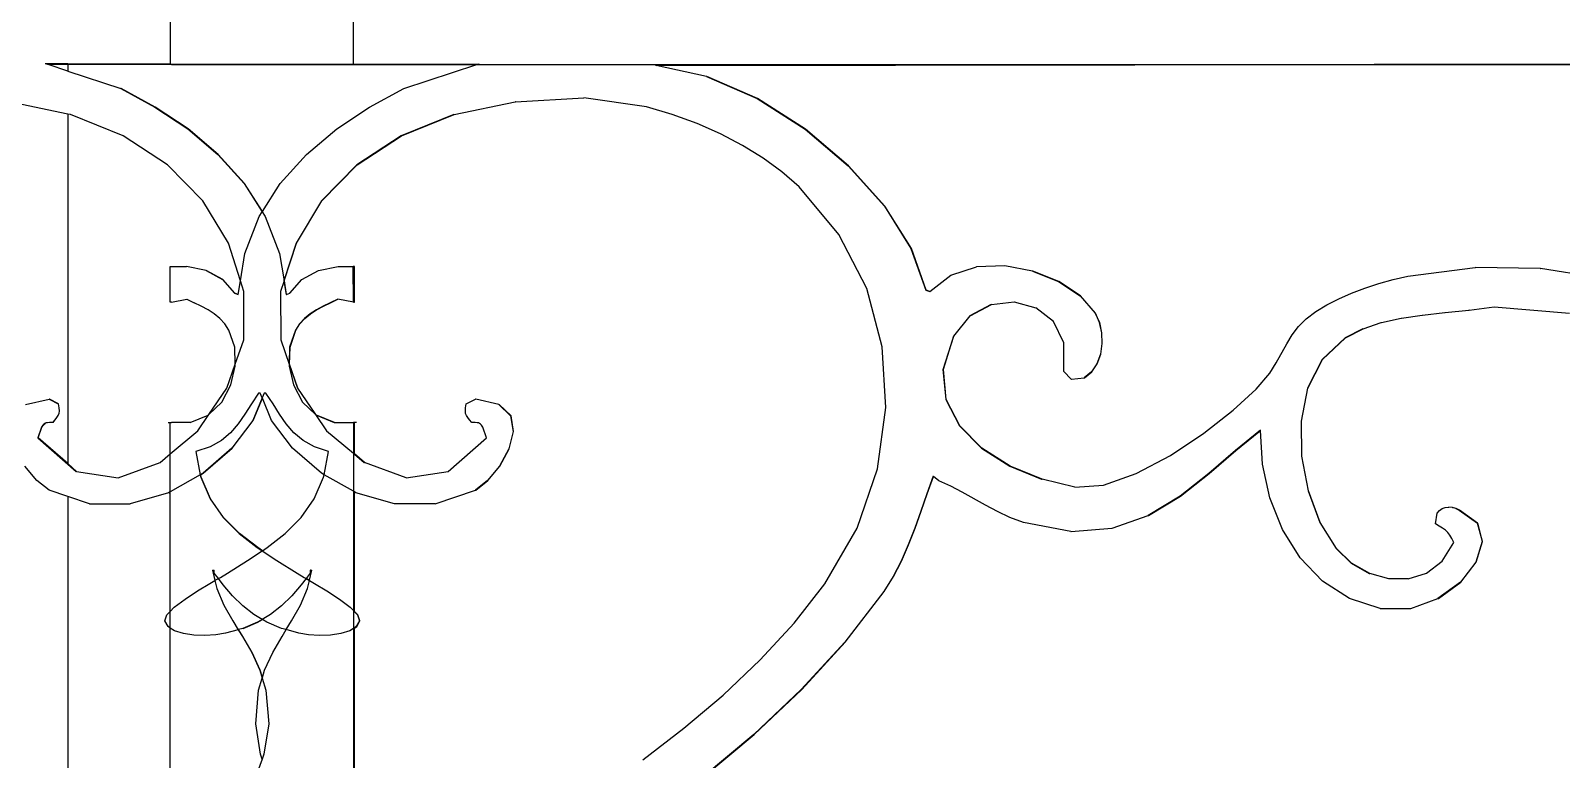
# Model space of a CAD drawing. Header units: inches. Extents: x -2812 to 9774, y -15726 to -746.
# Drawn here: x 3468.53 to 3489.17, y -9211.46 to -9201.64 of the extents above; entities that cross this region are included whole.
import ezdxf

# ---------------------------------------------------------------- set-up
doc = ezdxf.new("R2010")
doc.units = ezdxf.units.IN
doc.header["$LTSCALE"] = 17
doc.header["$MEASUREMENT"] = 0
doc.layers.add('OUTLINE', color=1, linetype='Continuous', lineweight=25)

# ---------------------------------------------------------------- blocks, each defined once
blk = doc.blocks.new('fddd')
for p, q in [((-426.08, -3264.215), (-426.08, -3265.049)), ((-423.612, -3265.049), (-423.612, -3264.215)), ((-427.761, -3265.045), (-427.766, -3265.045)), ((-427.734, -3265.055), (-427.761, -3265.045)), ((-427.464, -3265.045), (-427.761, -3265.045)), ((-427.729, -3265.055), (-427.734, -3265.055)), ((-427.464, -3265.142), (-427.729, -3265.055)), ((-427.464, -3265.055), (-427.729, -3265.055)), ((-427.464, -3265.045), (-427.464, -3265.055)), ((-426.08, -3265.049), (-427.464, -3265.045)), ((-427.464, -3265.055), (-427.464, -3265.142)), ((-426.08, -3265.055), (-427.464, -3265.055)), ((-427.464, -3265.142), (-426.749, -3265.376)), ((-426.08, -3265.049), (-426.08, -3265.055)), ((-424.839, -3265.052), (-426.08, -3265.049)), ((-426.065, -3265.055), (-426.08, -3265.055)), ((-426.065, -3265.055), (-424.839, -3265.052)), ((-426.065, -3265.055), (-423.612, -3265.055)), ((-423.612, -3265.049), (-424.839, -3265.052)), ((-423.612, -3265.055), (-424.839, -3265.052)), ((-423.612, -3265.049), (-423.598, -3265.049)), ((-423.612, -3265.055), (-423.612, -3265.049)), ((-423.612, -3265.055), (-423.598, -3265.055)), ((-423.598, -3265.049), (-421.917, -3265.045)), ((-423.598, -3265.049), (-423.598, -3265.055)), ((-423.598, -3265.055), (-421.949, -3265.055)), ((-422.933, -3265.376), (-421.949, -3265.055)), ((-421.949, -3265.055), (-421.917, -3265.045)), ((-421.949, -3265.055), (-409.847, -3265.055)), ((-419.531, -3265.065), (-419.536, -3265.065)), ((-419.531, -3265.065), (-409.847, -3265.055)), ((-418.85, -3265.217), (-419.531, -3265.065)), ((-409.842, -3265.055), (-409.847, -3265.055)), ((-400.474, -3265.045), (-409.842, -3265.055)), ((-409.842, -3265.055), (-400.474, -3265.055)), ((-426.749, -3265.376), (-426.288, -3265.627)), ((-426.744, -3265.376), (-426.749, -3265.376)), ((-426.283, -3265.627), (-426.744, -3265.376)), ((-423.394, -3265.627), (-422.933, -3265.376)), ((-418.85, -3265.217), (-418.846, -3265.217)), ((-418.85, -3265.217), (-418.168, -3265.513)), ((-418.163, -3265.513), (-418.846, -3265.217)), ((-427.464, -3265.721), (-428.251, -3265.555)), ((-422.251, -3265.729), (-421.431, -3265.555)), ((-421.427, -3265.555), (-421.431, -3265.555)), ((-421.427, -3265.555), (-420.503, -3265.501)), ((-419.66, -3265.625), (-420.503, -3265.501)), ((-418.168, -3265.513), (-418.163, -3265.513)), ((-418.168, -3265.513), (-417.521, -3265.924)), ((-417.516, -3265.924), (-418.163, -3265.513)), ((-427.464, -3265.721), (-427.464, -3270.432)), ((-427.427, -3265.729), (-427.464, -3265.721)), ((-426.714, -3266.014), (-427.427, -3265.729)), ((-426.288, -3265.627), (-425.845, -3265.922)), ((-426.283, -3265.627), (-426.288, -3265.627)), ((-425.84, -3265.922), (-426.283, -3265.627)), ((-423.837, -3265.922), (-423.394, -3265.627)), ((-422.255, -3265.729), (-422.969, -3266.014)), ((-422.964, -3266.014), (-422.251, -3265.729)), ((-422.255, -3265.729), (-422.251, -3265.729)), ((-419.311, -3265.727), (-419.66, -3265.625)), ((-418.978, -3265.847), (-419.311, -3265.727)), ((-426.117, -3266.404), (-426.714, -3266.014)), ((-425.845, -3265.922), (-425.438, -3266.265)), ((-425.84, -3265.922), (-425.845, -3265.922)), ((-425.433, -3266.265), (-425.84, -3265.922)), ((-424.245, -3266.265), (-423.837, -3265.922)), ((-422.969, -3266.014), (-423.566, -3266.404)), ((-423.561, -3266.404), (-422.964, -3266.014)), ((-422.969, -3266.014), (-422.964, -3266.014)), ((-418.662, -3265.986), (-418.978, -3265.847)), ((-418.364, -3266.143), (-418.662, -3265.986)), ((-417.521, -3265.924), (-417.516, -3265.924)), ((-417.521, -3265.924), (-416.938, -3266.417)), ((-416.934, -3266.417), (-417.516, -3265.924)), ((-418.088, -3266.315), (-418.364, -3266.143)), ((-425.642, -3266.889), (-426.117, -3266.404)), ((-425.438, -3266.265), (-425.084, -3266.657)), ((-425.433, -3266.265), (-425.438, -3266.265)), ((-425.079, -3266.657), (-425.433, -3266.265)), ((-424.599, -3266.657), (-424.245, -3266.265)), ((-423.566, -3266.404), (-424.04, -3266.889)), ((-424.035, -3266.889), (-423.561, -3266.404)), ((-423.566, -3266.404), (-423.561, -3266.404)), ((-417.833, -3266.502), (-418.088, -3266.315)), ((-416.938, -3266.417), (-416.452, -3266.964)), ((-416.938, -3266.417), (-416.934, -3266.417)), ((-416.447, -3266.964), (-416.934, -3266.417)), ((-417.602, -3266.704), (-417.833, -3266.502)), ((-425.079, -3266.657), (-425.084, -3266.657)), ((-425.084, -3266.657), (-424.841, -3267.037)), ((-424.839, -3267.033), (-425.079, -3266.657)), ((-424.839, -3267.033), (-424.599, -3266.657)), ((-417.064, -3267.346), (-417.602, -3266.704)), ((-425.297, -3267.461), (-425.642, -3266.889)), ((-424.882, -3267.101), (-424.841, -3267.037)), ((-424.841, -3267.037), (-424.839, -3267.033)), ((-424.841, -3267.037), (-424.8, -3267.101)), ((-424.04, -3266.889), (-424.385, -3267.461)), ((-424.38, -3267.461), (-424.035, -3266.889)), ((-424.04, -3266.889), (-424.035, -3266.889)), ((-416.452, -3266.964), (-416.093, -3267.533)), ((-416.452, -3266.964), (-416.447, -3266.964)), ((-416.088, -3267.533), (-416.447, -3266.964)), ((-425.077, -3267.6), (-424.882, -3267.101)), ((-424.8, -3267.101), (-424.606, -3267.6)), ((-425.135, -3267.967), (-425.297, -3267.461)), ((-424.385, -3267.461), (-424.544, -3267.957)), ((-424.543, -3267.967), (-424.38, -3267.461)), ((-424.385, -3267.461), (-424.38, -3267.461)), ((-416.69, -3268.073), (-417.064, -3267.346)), ((-425.135, -3267.967), (-425.077, -3267.6)), ((-424.606, -3267.6), (-424.547, -3267.967)), ((-416.093, -3267.533), (-416.088, -3267.533)), ((-416.093, -3267.533), (-415.891, -3268.093)), ((-415.886, -3268.093), (-416.088, -3267.533)), ((-426.08, -3267.774), (-426.065, -3267.774)), ((-426.08, -3268.257), (-426.08, -3267.774)), ((-426.065, -3267.774), (-425.867, -3267.777)), ((-425.867, -3267.777), (-425.862, -3267.777)), ((-425.599, -3267.832), (-425.862, -3267.777)), ((-425.599, -3267.832), (-425.595, -3267.832)), ((-425.599, -3267.832), (-425.375, -3267.949)), ((-425.37, -3267.949), (-425.595, -3267.832)), ((-424.308, -3267.949), (-424.083, -3267.832)), ((-424.083, -3267.832), (-423.815, -3267.777)), ((-423.815, -3267.777), (-423.613, -3267.774)), ((-423.598, -3267.774), (-423.613, -3267.774)), ((-423.612, -3268.255), (-423.613, -3267.774)), ((-423.598, -3268.257), (-423.598, -3267.774)), ((-415.554, -3267.891), (-415.208, -3267.78)), ((-414.826, -3267.767), (-415.208, -3267.78)), ((-414.453, -3267.837), (-414.826, -3267.767)), ((-414.453, -3267.837), (-414.448, -3267.837)), ((-414.453, -3267.837), (-414.104, -3267.976)), ((-414.099, -3267.976), (-414.448, -3267.837)), ((-409.394, -3267.907), (-408.485, -3267.788)), ((-408.485, -3267.788), (-408.48, -3267.788)), ((-407.61, -3267.803), (-408.48, -3267.788)), ((-407.61, -3267.803), (-407.605, -3267.803)), ((-406.787, -3267.933), (-407.605, -3267.803)), ((-425.375, -3267.949), (-425.37, -3267.949)), ((-425.375, -3267.949), (-425.215, -3268.135)), ((-425.21, -3268.135), (-425.37, -3267.949)), ((-425.165, -3268.154), (-425.135, -3267.967)), ((-425.088, -3268.114), (-425.135, -3267.967)), ((-424.547, -3267.967), (-424.595, -3268.114)), ((-424.544, -3267.957), (-424.547, -3267.967)), ((-424.547, -3267.967), (-424.517, -3268.155)), ((-424.543, -3267.967), (-424.544, -3267.957)), ((-424.513, -3268.154), (-424.543, -3267.967)), ((-424.468, -3268.135), (-424.308, -3267.949)), ((-416.48, -3268.859), (-416.69, -3268.073)), ((-415.84, -3268.113), (-415.554, -3267.891)), ((-414.104, -3267.976), (-414.099, -3267.976)), ((-414.104, -3267.976), (-413.813, -3268.17)), ((-413.808, -3268.17), (-414.099, -3267.976)), ((-410.153, -3268.136), (-409.973, -3268.067)), ((-409.973, -3268.067), (-409.785, -3268.006)), ((-409.785, -3268.006), (-409.591, -3267.952)), ((-409.591, -3267.952), (-409.394, -3267.907)), ((-426.065, -3268.255), (-426.08, -3268.257)), ((-426.065, -3268.255), (-425.859, -3268.218)), ((-425.859, -3268.218), (-425.759, -3268.265)), ((-425.662, -3268.312), (-425.759, -3268.265)), ((-425.215, -3268.135), (-425.21, -3268.135)), ((-425.215, -3268.135), (-425.165, -3268.155)), ((-425.165, -3268.154), (-425.21, -3268.135)), ((-425.165, -3268.155), (-425.165, -3268.154)), ((-425.09, -3268.765), (-425.088, -3268.114)), ((-424.595, -3268.114), (-424.592, -3268.765)), ((-424.517, -3268.155), (-424.513, -3268.154)), ((-424.513, -3268.154), (-424.468, -3268.135)), ((-423.924, -3268.265), (-424.02, -3268.312)), ((-424.016, -3268.312), (-423.919, -3268.265)), ((-423.823, -3268.218), (-423.924, -3268.265)), ((-423.919, -3268.265), (-423.924, -3268.265)), ((-423.919, -3268.265), (-423.82, -3268.218)), ((-423.82, -3268.218), (-423.823, -3268.218)), ((-423.612, -3268.255), (-423.82, -3268.218)), ((-423.612, -3268.255), (-423.598, -3268.257)), ((-415.891, -3268.093), (-415.841, -3268.114)), ((-415.891, -3268.093), (-415.886, -3268.093)), ((-415.84, -3268.113), (-415.886, -3268.093)), ((-415.841, -3268.114), (-415.84, -3268.113)), ((-415.013, -3268.289), (-415.298, -3268.441)), ((-415.294, -3268.441), (-415.008, -3268.289)), ((-415.013, -3268.289), (-415.008, -3268.289)), ((-415.008, -3268.289), (-414.703, -3268.254)), ((-414.703, -3268.254), (-414.41, -3268.332)), ((-413.813, -3268.17), (-413.808, -3268.17)), ((-413.813, -3268.17), (-413.609, -3268.404)), ((-413.605, -3268.404), (-413.808, -3268.17)), ((-410.634, -3268.384), (-410.485, -3268.294)), ((-410.485, -3268.294), (-410.324, -3268.212)), ((-410.324, -3268.212), (-410.153, -3268.136)), ((-425.571, -3268.362), (-425.662, -3268.312)), ((-425.487, -3268.416), (-425.571, -3268.362)), ((-425.411, -3268.477), (-425.487, -3268.416)), ((-425.344, -3268.549), (-425.411, -3268.477)), ((-424.272, -3268.477), (-424.338, -3268.549)), ((-424.333, -3268.549), (-424.267, -3268.477)), ((-424.196, -3268.416), (-424.272, -3268.477)), ((-424.267, -3268.477), (-424.272, -3268.477)), ((-424.267, -3268.477), (-424.191, -3268.416)), ((-424.111, -3268.362), (-424.196, -3268.416)), ((-424.191, -3268.416), (-424.196, -3268.416)), ((-424.191, -3268.416), (-424.107, -3268.362)), ((-424.02, -3268.312), (-424.111, -3268.362)), ((-424.107, -3268.362), (-424.111, -3268.362)), ((-424.107, -3268.362), (-424.016, -3268.312)), ((-424.016, -3268.312), (-424.02, -3268.312)), ((-415.298, -3268.441), (-415.519, -3268.715)), ((-415.514, -3268.715), (-415.294, -3268.441)), ((-415.298, -3268.441), (-415.294, -3268.441)), ((-414.173, -3268.518), (-414.41, -3268.332)), ((-413.609, -3268.404), (-413.605, -3268.404)), ((-413.609, -3268.404), (-413.553, -3268.529)), ((-413.549, -3268.529), (-413.605, -3268.404)), ((-410.866, -3268.586), (-410.763, -3268.481)), ((-410.763, -3268.481), (-410.634, -3268.384)), ((-409.747, -3268.53), (-409.484, -3268.471)), ((-409.484, -3268.471), (-409.479, -3268.471)), ((-409.479, -3268.471), (-409.199, -3268.43)), ((-409.199, -3268.43), (-409.194, -3268.43)), ((-409.194, -3268.43), (-408.895, -3268.398)), ((-408.895, -3268.398), (-408.89, -3268.398)), ((-408.89, -3268.398), (-408.572, -3268.364)), ((-408.567, -3268.364), (-408.572, -3268.364)), ((-408.567, -3268.364), (-408.228, -3268.321)), ((-408.228, -3268.321), (-407.212, -3268.404)), ((-425.289, -3268.632), (-425.344, -3268.549)), ((-425.212, -3268.862), (-425.289, -3268.632)), ((-424.393, -3268.632), (-424.471, -3268.862)), ((-424.466, -3268.862), (-424.389, -3268.632)), ((-424.338, -3268.549), (-424.393, -3268.632)), ((-424.389, -3268.632), (-424.393, -3268.632)), ((-424.389, -3268.632), (-424.333, -3268.549)), ((-424.333, -3268.549), (-424.338, -3268.549)), ((-414.033, -3268.806), (-414.173, -3268.518)), ((-413.553, -3268.529), (-413.549, -3268.529)), ((-413.553, -3268.529), (-413.523, -3268.669)), ((-413.518, -3268.669), (-413.549, -3268.529)), ((-413.523, -3268.669), (-413.518, -3268.669)), ((-413.523, -3268.669), (-413.518, -3268.815)), ((-413.513, -3268.815), (-413.518, -3268.669)), ((-411.025, -3268.816), (-410.951, -3268.698)), ((-410.951, -3268.698), (-410.866, -3268.586)), ((-410.002, -3268.615), (-410.237, -3268.736)), ((-410.232, -3268.736), (-409.997, -3268.615)), ((-410.002, -3268.615), (-409.997, -3268.615)), ((-409.997, -3268.615), (-409.751, -3268.53)), ((-409.751, -3268.53), (-409.747, -3268.53)), ((-425.205, -3269.094), (-425.212, -3268.862)), ((-425.205, -3269.094), (-425.09, -3268.765)), ((-424.592, -3268.765), (-424.477, -3269.094)), ((-424.471, -3268.862), (-424.477, -3269.081)), ((-424.473, -3269.094), (-424.466, -3268.862)), ((-424.466, -3268.862), (-424.471, -3268.862)), ((-416.432, -3269.678), (-416.48, -3268.859)), ((-415.519, -3268.715), (-415.661, -3269.164)), ((-415.657, -3269.164), (-415.514, -3268.715)), ((-415.519, -3268.715), (-415.514, -3268.715)), ((-414.031, -3269.192), (-414.033, -3268.806)), ((-413.518, -3268.815), (-413.539, -3268.957)), ((-413.534, -3268.957), (-413.513, -3268.815)), ((-413.518, -3268.815), (-413.513, -3268.815)), ((-411.169, -3269.074), (-411.025, -3268.816)), ((-410.237, -3268.736), (-410.55, -3269.029)), ((-410.545, -3269.029), (-410.232, -3268.736)), ((-410.237, -3268.736), (-410.232, -3268.736)), ((-425.316, -3269.414), (-425.205, -3269.094)), ((-425.264, -3269.372), (-425.204, -3269.117)), ((-425.204, -3269.117), (-425.205, -3269.094)), ((-424.477, -3269.094), (-424.478, -3269.117)), ((-424.478, -3269.117), (-424.419, -3269.372)), ((-424.473, -3269.094), (-424.477, -3269.081)), ((-424.477, -3269.081), (-424.477, -3269.094)), ((-424.477, -3269.094), (-424.473, -3269.107)), ((-424.361, -3269.414), (-424.473, -3269.094)), ((-424.473, -3269.107), (-424.473, -3269.094)), ((-424.473, -3269.107), (-424.366, -3269.414)), ((-413.586, -3269.088), (-413.659, -3269.197)), ((-413.654, -3269.197), (-413.581, -3269.088)), ((-413.539, -3268.957), (-413.586, -3269.088)), ((-413.586, -3269.088), (-413.581, -3269.088)), ((-413.581, -3269.088), (-413.534, -3268.957)), ((-413.539, -3268.957), (-413.534, -3268.957)), ((-411.254, -3269.213), (-411.169, -3269.074)), ((-410.55, -3269.029), (-410.745, -3269.414)), ((-410.74, -3269.414), (-410.545, -3269.029)), ((-410.55, -3269.029), (-410.545, -3269.029)), ((-415.661, -3269.164), (-415.625, -3269.569)), ((-415.661, -3269.164), (-415.657, -3269.164)), ((-415.62, -3269.569), (-415.657, -3269.164)), ((-413.932, -3269.296), (-414.031, -3269.192)), ((-413.932, -3269.296), (-413.927, -3269.296)), ((-413.927, -3269.296), (-413.758, -3269.275)), ((-413.659, -3269.197), (-413.758, -3269.275)), ((-413.758, -3269.275), (-413.753, -3269.275)), ((-413.753, -3269.275), (-413.654, -3269.197)), ((-413.659, -3269.197), (-413.654, -3269.197)), ((-411.44, -3269.431), (-411.254, -3269.213)), ((-425.56, -3269.77), (-425.316, -3269.414)), ((-425.386, -3269.602), (-425.264, -3269.372)), ((-424.892, -3269.483), (-424.987, -3269.626)), ((-424.867, -3269.483), (-424.892, -3269.483)), ((-424.841, -3269.546), (-424.867, -3269.483)), ((-424.815, -3269.483), (-424.841, -3269.546)), ((-424.79, -3269.483), (-424.815, -3269.483)), ((-424.695, -3269.626), (-424.79, -3269.483)), ((-424.419, -3269.372), (-424.296, -3269.602)), ((-424.366, -3269.414), (-424.361, -3269.414)), ((-424.366, -3269.414), (-424.131, -3269.756)), ((-424.117, -3269.77), (-424.361, -3269.414)), ((-411.749, -3269.714), (-411.44, -3269.431)), ((-410.745, -3269.414), (-410.833, -3269.859)), ((-410.828, -3269.859), (-410.74, -3269.414)), ((-410.745, -3269.414), (-410.74, -3269.414)), ((-428.032, -3269.634), (-427.716, -3269.566)), ((-427.715, -3269.566), (-427.716, -3269.566)), ((-427.711, -3269.566), (-427.715, -3269.566)), ((-427.715, -3269.566), (-427.592, -3269.628)), ((-427.588, -3269.628), (-427.711, -3269.566)), ((-427.588, -3269.628), (-427.592, -3269.628)), ((-427.592, -3269.628), (-427.582, -3269.68)), ((-427.578, -3269.68), (-427.588, -3269.628)), ((-427.58, -3269.721), (-427.584, -3269.755)), ((-427.578, -3269.68), (-427.582, -3269.68)), ((-427.582, -3269.68), (-427.58, -3269.721)), ((-427.58, -3269.755), (-427.575, -3269.721)), ((-427.575, -3269.721), (-427.58, -3269.721)), ((-427.575, -3269.721), (-427.578, -3269.68)), ((-425.56, -3269.77), (-425.386, -3269.602)), ((-424.987, -3269.626), (-425.076, -3269.765)), ((-424.841, -3269.546), (-424.968, -3269.853)), ((-424.963, -3269.853), (-424.839, -3269.552)), ((-424.839, -3269.552), (-424.841, -3269.546)), ((-424.714, -3269.853), (-424.839, -3269.552)), ((-424.607, -3269.765), (-424.695, -3269.626)), ((-424.296, -3269.602), (-424.122, -3269.77)), ((-422.102, -3269.721), (-422.1, -3269.68)), ((-422.098, -3269.755), (-422.102, -3269.721)), ((-422.1, -3269.68), (-422.09, -3269.628)), ((-422.09, -3269.628), (-421.966, -3269.566)), ((-421.966, -3269.566), (-421.963, -3269.566)), ((-421.961, -3269.566), (-421.963, -3269.566)), ((-421.651, -3269.634), (-421.961, -3269.566)), ((-421.651, -3269.634), (-421.491, -3269.789)), ((-421.651, -3269.634), (-421.646, -3269.634)), ((-421.486, -3269.789), (-421.646, -3269.634)), ((-416.546, -3270.501), (-416.432, -3269.678)), ((-415.625, -3269.569), (-415.62, -3269.569)), ((-415.625, -3269.569), (-415.441, -3269.925)), ((-415.436, -3269.925), (-415.62, -3269.569)), ((-412.146, -3270.024), (-411.749, -3269.714)), ((-427.815, -3269.939), (-427.865, -3270.084)), ((-427.86, -3270.084), (-427.811, -3269.939)), ((-427.797, -3269.915), (-427.815, -3269.939)), ((-427.811, -3269.939), (-427.815, -3269.939)), ((-427.811, -3269.939), (-427.792, -3269.915)), ((-427.784, -3269.9), (-427.797, -3269.915)), ((-427.792, -3269.915), (-427.797, -3269.915)), ((-427.792, -3269.915), (-427.78, -3269.9)), ((-427.774, -3269.89), (-427.784, -3269.9)), ((-427.78, -3269.9), (-427.784, -3269.9)), ((-427.78, -3269.9), (-427.769, -3269.89)), ((-427.769, -3269.89), (-427.774, -3269.89)), ((-427.76, -3269.885), (-427.769, -3269.89)), ((-427.756, -3269.885), (-427.76, -3269.885)), ((-427.741, -3269.882), (-427.756, -3269.885)), ((-427.736, -3269.882), (-427.741, -3269.882)), ((-427.711, -3269.88), (-427.736, -3269.882)), ((-427.706, -3269.88), (-427.711, -3269.88)), ((-427.667, -3269.877), (-427.706, -3269.88)), ((-427.637, -3269.843), (-427.667, -3269.877)), ((-427.662, -3269.877), (-427.667, -3269.877)), ((-427.662, -3269.877), (-427.632, -3269.843)), ((-427.613, -3269.813), (-427.637, -3269.843)), ((-427.632, -3269.843), (-427.637, -3269.843)), ((-427.632, -3269.843), (-427.609, -3269.813)), ((-427.596, -3269.785), (-427.613, -3269.813)), ((-427.609, -3269.813), (-427.613, -3269.813)), ((-427.609, -3269.813), (-427.591, -3269.785)), ((-427.584, -3269.755), (-427.596, -3269.785)), ((-427.591, -3269.785), (-427.596, -3269.785)), ((-427.591, -3269.785), (-427.58, -3269.755)), ((-427.58, -3269.755), (-427.584, -3269.755)), ((-426.107, -3269.877), (-426.102, -3269.877)), ((-426.102, -3269.877), (-426.08, -3269.877)), ((-426.08, -3269.877), (-426.065, -3269.877)), ((-426.08, -3270.301), (-426.08, -3269.877)), ((-425.811, -3269.88), (-426.065, -3269.877)), ((-425.811, -3269.88), (-425.57, -3269.78)), ((-425.71, -3269.989), (-425.56, -3269.77)), ((-425.57, -3269.78), (-425.56, -3269.77)), ((-425.167, -3269.897), (-425.269, -3270.018)), ((-424.968, -3269.853), (-425.252, -3270.226)), ((-425.247, -3270.226), (-424.963, -3269.853)), ((-425.076, -3269.765), (-425.167, -3269.897)), ((-424.963, -3269.853), (-424.968, -3269.853)), ((-424.431, -3270.226), (-424.714, -3269.853)), ((-424.516, -3269.897), (-424.607, -3269.765)), ((-424.413, -3270.018), (-424.516, -3269.897)), ((-424.117, -3269.77), (-424.131, -3269.756)), ((-424.131, -3269.756), (-424.122, -3269.77)), ((-424.122, -3269.77), (-424.112, -3269.78)), ((-424.122, -3269.77), (-423.972, -3269.989)), ((-424.108, -3269.78), (-424.117, -3269.77)), ((-424.112, -3269.78), (-424.117, -3269.77)), ((-424.11, -3269.78), (-424.112, -3269.78)), ((-424.108, -3269.78), (-424.11, -3269.78)), ((-424.11, -3269.78), (-423.871, -3269.88)), ((-423.866, -3269.88), (-424.108, -3269.78)), ((-423.871, -3269.88), (-423.866, -3269.88)), ((-423.866, -3269.88), (-423.612, -3269.877)), ((-423.598, -3269.877), (-423.612, -3269.877)), ((-423.612, -3269.877), (-423.612, -3270.288)), ((-423.575, -3269.877), (-423.598, -3269.877)), ((-423.598, -3270.301), (-423.598, -3269.877)), ((-423.57, -3269.877), (-423.575, -3269.877)), ((-422.087, -3269.785), (-422.098, -3269.755)), ((-422.069, -3269.813), (-422.087, -3269.785)), ((-422.045, -3269.843), (-422.069, -3269.813)), ((-422.016, -3269.877), (-422.045, -3269.843)), ((-421.971, -3269.88), (-422.016, -3269.877)), ((-421.941, -3269.882), (-421.971, -3269.88)), ((-421.922, -3269.885), (-421.941, -3269.882)), ((-421.909, -3269.89), (-421.922, -3269.885)), ((-421.898, -3269.9), (-421.909, -3269.89)), ((-421.885, -3269.915), (-421.898, -3269.9)), ((-421.867, -3269.939), (-421.885, -3269.915)), ((-421.817, -3270.084), (-421.867, -3269.939)), ((-421.491, -3269.789), (-421.456, -3269.999)), ((-421.491, -3269.789), (-421.486, -3269.789)), ((-421.451, -3269.999), (-421.486, -3269.789)), ((-415.441, -3269.925), (-415.143, -3270.226)), ((-415.441, -3269.925), (-415.436, -3269.925)), ((-415.138, -3270.226), (-415.436, -3269.925)), ((-410.833, -3269.859), (-410.828, -3269.859)), ((-410.833, -3269.859), (-410.827, -3270.332)), ((-410.822, -3270.332), (-410.828, -3269.859)), ((-427.865, -3270.084), (-427.349, -3270.537)), ((-427.86, -3270.084), (-427.865, -3270.084)), ((-427.464, -3270.432), (-427.86, -3270.084)), ((-426.08, -3270.301), (-425.71, -3269.989)), ((-425.392, -3270.123), (-425.545, -3270.208)), ((-425.269, -3270.018), (-425.392, -3270.123)), ((-424.29, -3270.123), (-424.413, -3270.018)), ((-424.138, -3270.208), (-424.29, -3270.123)), ((-423.972, -3269.989), (-423.612, -3270.293)), ((-422.333, -3270.537), (-421.817, -3270.084)), ((-421.456, -3269.999), (-421.517, -3270.235)), ((-421.512, -3270.235), (-421.451, -3269.999)), ((-421.456, -3269.999), (-421.451, -3269.999)), ((-412.593, -3270.321), (-412.146, -3270.024)), ((-411.378, -3269.98), (-411.718, -3270.254)), ((-411.713, -3270.254), (-411.378, -3269.984)), ((-411.378, -3269.984), (-411.378, -3269.98)), ((-411.355, -3270.442), (-411.378, -3269.984)), ((-426.217, -3270.416), (-426.08, -3270.301)), ((-426.08, -3270.811), (-426.08, -3270.301)), ((-425.545, -3270.208), (-425.735, -3270.271)), ((-425.735, -3270.271), (-425.676, -3270.583)), ((-425.252, -3270.226), (-425.639, -3270.563)), ((-425.635, -3270.563), (-425.247, -3270.226)), ((-425.247, -3270.226), (-425.252, -3270.226)), ((-424.043, -3270.563), (-424.431, -3270.226)), ((-423.947, -3270.271), (-424.138, -3270.208)), ((-424.006, -3270.583), (-423.947, -3270.271)), ((-423.598, -3270.301), (-423.612, -3270.288)), ((-423.612, -3270.288), (-423.612, -3270.293)), ((-423.612, -3270.293), (-423.598, -3270.305)), ((-423.612, -3270.293), (-423.612, -3270.805)), ((-423.461, -3270.416), (-423.598, -3270.301)), ((-423.598, -3270.305), (-423.598, -3270.301)), ((-423.598, -3270.305), (-423.465, -3270.416)), ((-421.517, -3270.235), (-421.642, -3270.466)), ((-421.637, -3270.466), (-421.512, -3270.235)), ((-421.517, -3270.235), (-421.512, -3270.235)), ((-415.143, -3270.226), (-414.762, -3270.467)), ((-415.143, -3270.226), (-415.138, -3270.226)), ((-414.757, -3270.467), (-415.138, -3270.226)), ((-413.056, -3270.567), (-412.593, -3270.321)), ((-411.718, -3270.254), (-412.075, -3270.564)), ((-412.071, -3270.564), (-411.713, -3270.254)), ((-411.718, -3270.254), (-411.713, -3270.254)), ((-410.827, -3270.332), (-410.822, -3270.332)), ((-410.827, -3270.332), (-410.738, -3270.797)), ((-410.734, -3270.797), (-410.822, -3270.332)), ((-427.881, -3270.66), (-428.04, -3270.466)), ((-427.345, -3270.537), (-427.464, -3270.432)), ((-427.345, -3270.537), (-427.349, -3270.537)), ((-427.345, -3270.537), (-426.782, -3270.623)), ((-426.782, -3270.623), (-426.217, -3270.416)), ((-425.639, -3270.563), (-425.672, -3270.581)), ((-425.671, -3270.583), (-425.635, -3270.563)), ((-425.635, -3270.563), (-425.639, -3270.563)), ((-424.006, -3270.583), (-424.043, -3270.563)), ((-423.465, -3270.416), (-423.461, -3270.416)), ((-422.901, -3270.623), (-423.461, -3270.416)), ((-422.901, -3270.623), (-422.333, -3270.537)), ((-421.642, -3270.466), (-421.802, -3270.66)), ((-421.797, -3270.66), (-421.637, -3270.466)), ((-421.642, -3270.466), (-421.637, -3270.466)), ((-416.82, -3271.302), (-416.546, -3270.501)), ((-414.762, -3270.467), (-414.757, -3270.467)), ((-414.762, -3270.467), (-414.331, -3270.643)), ((-414.326, -3270.643), (-414.757, -3270.467)), ((-413.498, -3270.722), (-413.056, -3270.567)), ((-412.075, -3270.564), (-412.464, -3270.87)), ((-412.459, -3270.87), (-412.071, -3270.564)), ((-412.075, -3270.564), (-412.071, -3270.564)), ((-411.256, -3270.895), (-411.355, -3270.442)), ((-427.716, -3270.789), (-427.881, -3270.66)), ((-425.676, -3270.583), (-426.08, -3270.811)), ((-425.672, -3270.581), (-425.676, -3270.583)), ((-425.676, -3270.586), (-425.671, -3270.583)), ((-425.676, -3270.583), (-425.676, -3270.586)), ((-425.676, -3270.586), (-425.67, -3270.616)), ((-425.671, -3270.583), (-425.672, -3270.581)), ((-425.665, -3270.616), (-425.671, -3270.583)), ((-425.67, -3270.616), (-425.665, -3270.616)), ((-425.67, -3270.616), (-425.544, -3270.909)), ((-425.539, -3270.909), (-425.665, -3270.616)), ((-424.139, -3270.909), (-424.013, -3270.616)), ((-424.013, -3270.616), (-424.006, -3270.583)), ((-423.612, -3270.805), (-424.006, -3270.583)), ((-421.802, -3270.66), (-421.966, -3270.789)), ((-421.961, -3270.789), (-421.797, -3270.66)), ((-421.802, -3270.66), (-421.797, -3270.66)), ((-415.792, -3270.603), (-415.879, -3270.84)), ((-415.874, -3270.84), (-415.788, -3270.606)), ((-415.788, -3270.606), (-415.792, -3270.603)), ((-415.717, -3270.665), (-415.788, -3270.606)), ((-415.557, -3270.737), (-415.717, -3270.665)), ((-415.401, -3270.819), (-415.557, -3270.737)), ((-414.331, -3270.643), (-414.326, -3270.643)), ((-413.882, -3270.748), (-414.326, -3270.643)), ((-413.882, -3270.748), (-413.498, -3270.722)), ((-427.464, -3270.876), (-427.716, -3270.789)), ((-427.464, -3270.876), (-427.464, -3276.271)), ((-427.17, -3270.976), (-427.464, -3270.876)), ((-427.17, -3270.976), (-426.62, -3270.976)), ((-426.106, -3270.825), (-426.62, -3270.976)), ((-426.08, -3270.811), (-426.106, -3270.825)), ((-426.101, -3270.825), (-426.106, -3270.825)), ((-426.101, -3270.825), (-426.08, -3270.813)), ((-426.08, -3270.813), (-426.08, -3270.811)), ((-426.08, -3272.424), (-426.08, -3270.813)), ((-425.544, -3270.909), (-425.368, -3271.158)), ((-425.544, -3270.909), (-425.539, -3270.909)), ((-425.363, -3271.158), (-425.539, -3270.909)), ((-424.315, -3271.158), (-424.139, -3270.909)), ((-423.598, -3270.813), (-423.612, -3270.805)), ((-423.612, -3270.805), (-423.612, -3272.409)), ((-423.597, -3272.424), (-423.598, -3270.813)), ((-423.577, -3270.825), (-423.598, -3270.813)), ((-423.058, -3270.976), (-423.577, -3270.825)), ((-422.508, -3270.976), (-423.058, -3270.976)), ((-422.508, -3270.976), (-421.966, -3270.789)), ((-421.966, -3270.789), (-421.961, -3270.789)), ((-415.879, -3270.84), (-415.961, -3271.074)), ((-415.956, -3271.074), (-415.874, -3270.84)), ((-415.879, -3270.84), (-415.874, -3270.84)), ((-415.09, -3270.993), (-415.401, -3270.819)), ((-412.464, -3270.87), (-412.895, -3271.13)), ((-412.891, -3271.13), (-412.459, -3270.87)), ((-412.464, -3270.87), (-412.459, -3270.87)), ((-411.085, -3271.321), (-411.256, -3270.895)), ((-410.738, -3270.797), (-410.734, -3270.797)), ((-410.738, -3270.797), (-410.579, -3271.224)), ((-410.574, -3271.224), (-410.734, -3270.797)), ((-425.368, -3271.158), (-425.363, -3271.158)), ((-425.368, -3271.158), (-425.152, -3271.373)), ((-425.147, -3271.373), (-425.363, -3271.158)), ((-424.53, -3271.373), (-424.315, -3271.158)), ((-415.961, -3271.074), (-416.043, -3271.303)), ((-416.038, -3271.303), (-415.956, -3271.074)), ((-415.961, -3271.074), (-415.956, -3271.074)), ((-414.928, -3271.078), (-415.09, -3270.993)), ((-414.758, -3271.157), (-414.928, -3271.078)), ((-414.577, -3271.225), (-414.758, -3271.157)), ((-413.378, -3271.304), (-412.895, -3271.13)), ((-412.895, -3271.13), (-412.891, -3271.13)), ((-409.022, -3271.245), (-408.997, -3271.1)), ((-408.997, -3271.1), (-408.967, -3271.065)), ((-408.967, -3271.065), (-408.931, -3271.039)), ((-408.931, -3271.039), (-408.889, -3271.024)), ((-408.889, -3271.024), (-408.844, -3271.019)), ((-408.844, -3271.019), (-408.842, -3271.019)), ((-408.839, -3271.019), (-408.842, -3271.019)), ((-408.797, -3271.023), (-408.839, -3271.019)), ((-408.797, -3271.023), (-408.792, -3271.023)), ((-408.748, -3271.036), (-408.792, -3271.023)), ((-408.748, -3271.036), (-408.743, -3271.036)), ((-408.748, -3271.036), (-408.7, -3271.059)), ((-408.695, -3271.059), (-408.743, -3271.036)), ((-408.7, -3271.059), (-408.695, -3271.059)), ((-408.7, -3271.059), (-408.456, -3271.236)), ((-408.452, -3271.236), (-408.695, -3271.059)), ((-425.152, -3271.373), (-425.147, -3271.373)), ((-425.152, -3271.373), (-424.907, -3271.564)), ((-424.902, -3271.564), (-425.147, -3271.373)), ((-424.775, -3271.564), (-424.53, -3271.373)), ((-417.255, -3272.054), (-416.82, -3271.302)), ((-416.043, -3271.303), (-416.129, -3271.527)), ((-416.125, -3271.527), (-416.038, -3271.303)), ((-416.043, -3271.303), (-416.038, -3271.303)), ((-413.939, -3271.349), (-414.577, -3271.225)), ((-413.939, -3271.349), (-413.936, -3271.349)), ((-413.936, -3271.349), (-413.934, -3271.349)), ((-413.934, -3271.349), (-413.383, -3271.304)), ((-413.383, -3271.304), (-413.378, -3271.304)), ((-410.846, -3271.701), (-411.085, -3271.321)), ((-410.579, -3271.224), (-410.574, -3271.224)), ((-410.579, -3271.224), (-410.361, -3271.577)), ((-410.356, -3271.577), (-410.574, -3271.224)), ((-408.969, -3271.275), (-409.022, -3271.245)), ((-408.924, -3271.302), (-408.969, -3271.275)), ((-408.887, -3271.33), (-408.924, -3271.302)), ((-408.855, -3271.36), (-408.887, -3271.33)), ((-408.827, -3271.396), (-408.855, -3271.36)), ((-408.456, -3271.236), (-408.452, -3271.236)), ((-408.456, -3271.236), (-408.391, -3271.484)), ((-408.386, -3271.484), (-408.452, -3271.236)), ((-424.907, -3271.564), (-424.902, -3271.564)), ((-424.907, -3271.564), (-424.841, -3271.608)), ((-424.839, -3271.606), (-424.902, -3271.564)), ((-424.839, -3271.606), (-424.775, -3271.564)), ((-416.129, -3271.527), (-416.225, -3271.745)), ((-416.22, -3271.745), (-416.125, -3271.527)), ((-416.129, -3271.527), (-416.125, -3271.527)), ((-410.361, -3271.577), (-410.356, -3271.577)), ((-410.361, -3271.577), (-410.156, -3271.776)), ((-410.151, -3271.776), (-410.356, -3271.577)), ((-408.931, -3271.747), (-408.774, -3271.494)), ((-408.8, -3271.44), (-408.827, -3271.396)), ((-408.774, -3271.494), (-408.8, -3271.44)), ((-408.391, -3271.484), (-408.476, -3271.762)), ((-408.471, -3271.762), (-408.386, -3271.484)), ((-408.391, -3271.484), (-408.386, -3271.484)), ((-425.311, -3271.909), (-425.039, -3271.739)), ((-425.039, -3271.739), (-424.841, -3271.608)), ((-424.841, -3271.608), (-424.839, -3271.606)), ((-424.841, -3271.608), (-424.643, -3271.739)), ((-424.643, -3271.739), (-424.371, -3271.909)), ((-416.225, -3271.745), (-416.334, -3271.955)), ((-416.329, -3271.955), (-416.22, -3271.745)), ((-416.225, -3271.745), (-416.22, -3271.745)), ((-410.544, -3272.018), (-410.846, -3271.701)), ((-410.156, -3271.776), (-410.151, -3271.776)), ((-410.156, -3271.776), (-409.913, -3271.915)), ((-409.908, -3271.915), (-410.151, -3271.776)), ((-409.142, -3271.909), (-408.931, -3271.747)), ((-408.476, -3271.762), (-408.684, -3272.031)), ((-408.679, -3272.031), (-408.471, -3271.762)), ((-408.476, -3271.762), (-408.471, -3271.762)), ((-425.548, -3272.048), (-425.479, -3272.008)), ((-425.512, -3271.868), (-425.507, -3271.868)), ((-425.512, -3271.868), (-425.479, -3272.008)), ((-425.475, -3272.005), (-425.507, -3271.868)), ((-425.507, -3271.868), (-425.487, -3271.868)), ((-425.487, -3271.909), (-425.487, -3271.868)), ((-425.432, -3271.981), (-425.487, -3271.909)), ((-425.479, -3272.008), (-425.475, -3272.005)), ((-425.479, -3272.008), (-425.453, -3272.115)), ((-425.475, -3272.005), (-425.432, -3271.981)), ((-425.432, -3271.981), (-425.405, -3271.965)), ((-425.366, -3272.067), (-425.432, -3271.981)), ((-425.405, -3271.965), (-425.311, -3271.909)), ((-424.371, -3271.909), (-424.277, -3271.965)), ((-424.25, -3271.981), (-424.316, -3272.067)), ((-424.277, -3271.965), (-424.25, -3271.981)), ((-424.248, -3271.979), (-424.25, -3271.981)), ((-424.25, -3271.981), (-424.247, -3271.982)), ((-424.195, -3271.909), (-424.248, -3271.979)), ((-424.245, -3271.981), (-424.248, -3271.979)), ((-424.247, -3271.982), (-424.245, -3271.981)), ((-424.247, -3271.982), (-424.204, -3272.008)), ((-424.245, -3271.981), (-424.19, -3271.909)), ((-424.203, -3272.005), (-424.245, -3271.981)), ((-424.229, -3272.115), (-424.204, -3272.008)), ((-424.204, -3272.008), (-424.203, -3272.005)), ((-424.204, -3272.008), (-424.135, -3272.048)), ((-424.203, -3272.005), (-424.17, -3271.868)), ((-424.195, -3271.868), (-424.195, -3271.909)), ((-424.19, -3271.868), (-424.195, -3271.868)), ((-424.19, -3271.909), (-424.195, -3271.909)), ((-424.19, -3271.909), (-424.19, -3271.868)), ((-424.19, -3271.868), (-424.17, -3271.868)), ((-416.334, -3271.955), (-416.461, -3272.158)), ((-416.456, -3272.158), (-416.329, -3271.955)), ((-416.334, -3271.955), (-416.329, -3271.955)), ((-409.913, -3271.915), (-409.908, -3271.915)), ((-409.651, -3271.987), (-409.908, -3271.915)), ((-409.388, -3271.987), (-409.651, -3271.987)), ((-409.388, -3271.987), (-409.142, -3271.909)), ((-425.882, -3272.259), (-425.715, -3272.149)), ((-425.715, -3272.149), (-425.548, -3272.048)), ((-425.453, -3272.115), (-425.357, -3272.34)), ((-425.24, -3272.214), (-425.366, -3272.067)), ((-425.104, -3272.348), (-425.24, -3272.214)), ((-424.442, -3272.214), (-424.579, -3272.348)), ((-424.316, -3272.067), (-424.442, -3272.214)), ((-424.325, -3272.34), (-424.229, -3272.115)), ((-424.135, -3272.048), (-423.968, -3272.149)), ((-423.968, -3272.149), (-423.8, -3272.259)), ((-417.668, -3272.581), (-417.255, -3272.054)), ((-416.461, -3272.158), (-416.984, -3272.837)), ((-416.98, -3272.837), (-416.456, -3272.158)), ((-416.461, -3272.158), (-416.456, -3272.158)), ((-410.182, -3272.252), (-410.544, -3272.018)), ((-408.684, -3272.031), (-408.987, -3272.251)), ((-408.982, -3272.251), (-408.679, -3272.031)), ((-408.684, -3272.031), (-408.679, -3272.031)), ((-426.125, -3272.47), (-426.08, -3272.424)), ((-426.08, -3272.424), (-426.027, -3272.369)), ((-426.08, -3272.648), (-426.08, -3272.424)), ((-426.027, -3272.369), (-425.882, -3272.259)), ((-425.357, -3272.34), (-425.238, -3272.552)), ((-424.952, -3272.467), (-425.104, -3272.348)), ((-424.579, -3272.348), (-424.731, -3272.467)), ((-424.444, -3272.552), (-424.325, -3272.34)), ((-423.8, -3272.259), (-423.656, -3272.369)), ((-423.656, -3272.369), (-423.611, -3272.414)), ((-423.597, -3272.424), (-423.612, -3272.409)), ((-423.612, -3272.409), (-423.611, -3272.414)), ((-423.611, -3272.414), (-423.597, -3272.429)), ((-423.611, -3272.414), (-423.611, -3272.654)), ((-423.552, -3272.47), (-423.597, -3272.424)), ((-423.597, -3272.429), (-423.597, -3272.424)), ((-409.766, -3272.386), (-410.182, -3272.252)), ((-409.766, -3272.386), (-409.761, -3272.386)), ((-409.761, -3272.386), (-409.356, -3272.383)), ((-409.356, -3272.383), (-409.352, -3272.383)), ((-409.352, -3272.383), (-408.987, -3272.251)), ((-408.987, -3272.251), (-408.982, -3272.251)), ((-426.154, -3272.552), (-426.125, -3272.47)), ((-426.111, -3272.629), (-426.154, -3272.552)), ((-426.08, -3272.648), (-426.111, -3272.629)), ((-425.238, -3272.552), (-425.164, -3272.672)), ((-424.904, -3272.569), (-425.104, -3272.654)), ((-425.099, -3272.654), (-424.899, -3272.569)), ((-424.841, -3272.532), (-424.952, -3272.467)), ((-424.841, -3272.532), (-424.904, -3272.569)), ((-424.899, -3272.569), (-424.904, -3272.569)), ((-424.899, -3272.569), (-424.839, -3272.534)), ((-424.731, -3272.467), (-424.841, -3272.532)), ((-424.839, -3272.534), (-424.841, -3272.532)), ((-424.779, -3272.569), (-424.839, -3272.534)), ((-424.579, -3272.654), (-424.779, -3272.569)), ((-424.518, -3272.67), (-424.444, -3272.552)), ((-423.597, -3272.429), (-423.557, -3272.47)), ((-423.572, -3272.629), (-423.597, -3272.645)), ((-423.597, -3272.648), (-423.567, -3272.629)), ((-423.528, -3272.552), (-423.572, -3272.629)), ((-423.572, -3272.629), (-423.567, -3272.629)), ((-423.567, -3272.629), (-423.524, -3272.552)), ((-423.557, -3272.47), (-423.552, -3272.47)), ((-423.557, -3272.47), (-423.528, -3272.552)), ((-423.524, -3272.552), (-423.552, -3272.47)), ((-423.528, -3272.552), (-423.524, -3272.552)), ((-418.128, -3273.079), (-417.668, -3272.581)), ((-426.081, -3275.194), (-426.08, -3272.648)), ((-426.023, -3272.685), (-426.08, -3272.648)), ((-425.903, -3272.723), (-426.023, -3272.685)), ((-425.763, -3272.743), (-425.903, -3272.723)), ((-425.613, -3272.747), (-425.763, -3272.743)), ((-425.467, -3272.738), (-425.613, -3272.747)), ((-425.336, -3272.718), (-425.467, -3272.738)), ((-425.164, -3272.672), (-425.336, -3272.718)), ((-425.164, -3272.672), (-425.161, -3272.669)), ((-425.164, -3272.672), (-425.108, -3272.762)), ((-425.104, -3272.654), (-425.161, -3272.669)), ((-425.104, -3272.762), (-425.161, -3272.669)), ((-425.108, -3272.762), (-425.104, -3272.762)), ((-425.108, -3272.762), (-424.982, -3272.98)), ((-425.099, -3272.654), (-425.104, -3272.654)), ((-424.977, -3272.98), (-425.104, -3272.762)), ((-424.7, -3272.98), (-424.574, -3272.762)), ((-424.518, -3272.67), (-424.579, -3272.654)), ((-424.574, -3272.762), (-424.518, -3272.67)), ((-424.347, -3272.718), (-424.518, -3272.67)), ((-424.215, -3272.738), (-424.347, -3272.718)), ((-424.069, -3272.747), (-424.215, -3272.738)), ((-423.92, -3272.743), (-424.069, -3272.747)), ((-423.779, -3272.723), (-423.92, -3272.743)), ((-423.659, -3272.685), (-423.779, -3272.723)), ((-423.611, -3272.654), (-423.659, -3272.685)), ((-423.612, -3272.658), (-423.597, -3272.648)), ((-423.611, -3272.654), (-423.612, -3272.658)), ((-423.612, -3272.658), (-423.61, -3275.389)), ((-423.597, -3272.645), (-423.611, -3272.654)), ((-423.597, -3272.648), (-423.597, -3272.645)), ((-423.596, -3275.194), (-423.597, -3272.648)), ((-416.984, -3272.837), (-417.572, -3273.477)), ((-417.567, -3273.477), (-416.98, -3272.837)), ((-416.984, -3272.837), (-416.98, -3272.837)), ((-424.982, -3272.98), (-424.977, -3272.98)), ((-424.982, -3272.98), (-424.872, -3273.218)), ((-424.868, -3273.218), (-424.977, -3272.98)), ((-424.81, -3273.218), (-424.7, -3272.98)), ((-424.872, -3273.218), (-424.868, -3273.218)), ((-424.872, -3273.218), (-424.841, -3273.323)), ((-424.839, -3273.315), (-424.868, -3273.218)), ((-424.839, -3273.315), (-424.81, -3273.218)), ((-418.626, -3273.551), (-418.128, -3273.079)), ((-424.889, -3273.485), (-424.841, -3273.323)), ((-424.841, -3273.323), (-424.839, -3273.315)), ((-424.841, -3273.323), (-424.793, -3273.485)), ((-424.929, -3273.941), (-424.889, -3273.485)), ((-424.793, -3273.485), (-424.753, -3273.941)), ((-419.155, -3273.999), (-418.626, -3273.551)), ((-417.572, -3273.477), (-418.213, -3274.082)), ((-418.208, -3274.082), (-417.567, -3273.477)), ((-417.572, -3273.477), (-417.567, -3273.477)), ((-424.866, -3274.349), (-424.929, -3273.941)), ((-424.753, -3273.941), (-424.817, -3274.349)), ((-419.707, -3274.426), (-419.155, -3273.999)), ((-418.213, -3274.082), (-418.895, -3274.655)), ((-418.89, -3274.655), (-418.208, -3274.082)), ((-418.213, -3274.082), (-418.208, -3274.082)), ((-424.841, -3274.415), (-424.953, -3274.719)), ((-424.841, -3274.415), (-424.866, -3274.349)), ((-424.817, -3274.349), (-424.841, -3274.415)), ((-424.839, -3274.422), (-424.841, -3274.415))]:
    blk.add_line(p, q)

msp = doc.modelspace()

# ---------------------------------------------------------------- block references
at = {"layer": 'OUTLINE'}
msp.add_blockref('fddd', (3896.495, -5937.038), dxfattribs=at)

doc.saveas('drawing.dxf')
